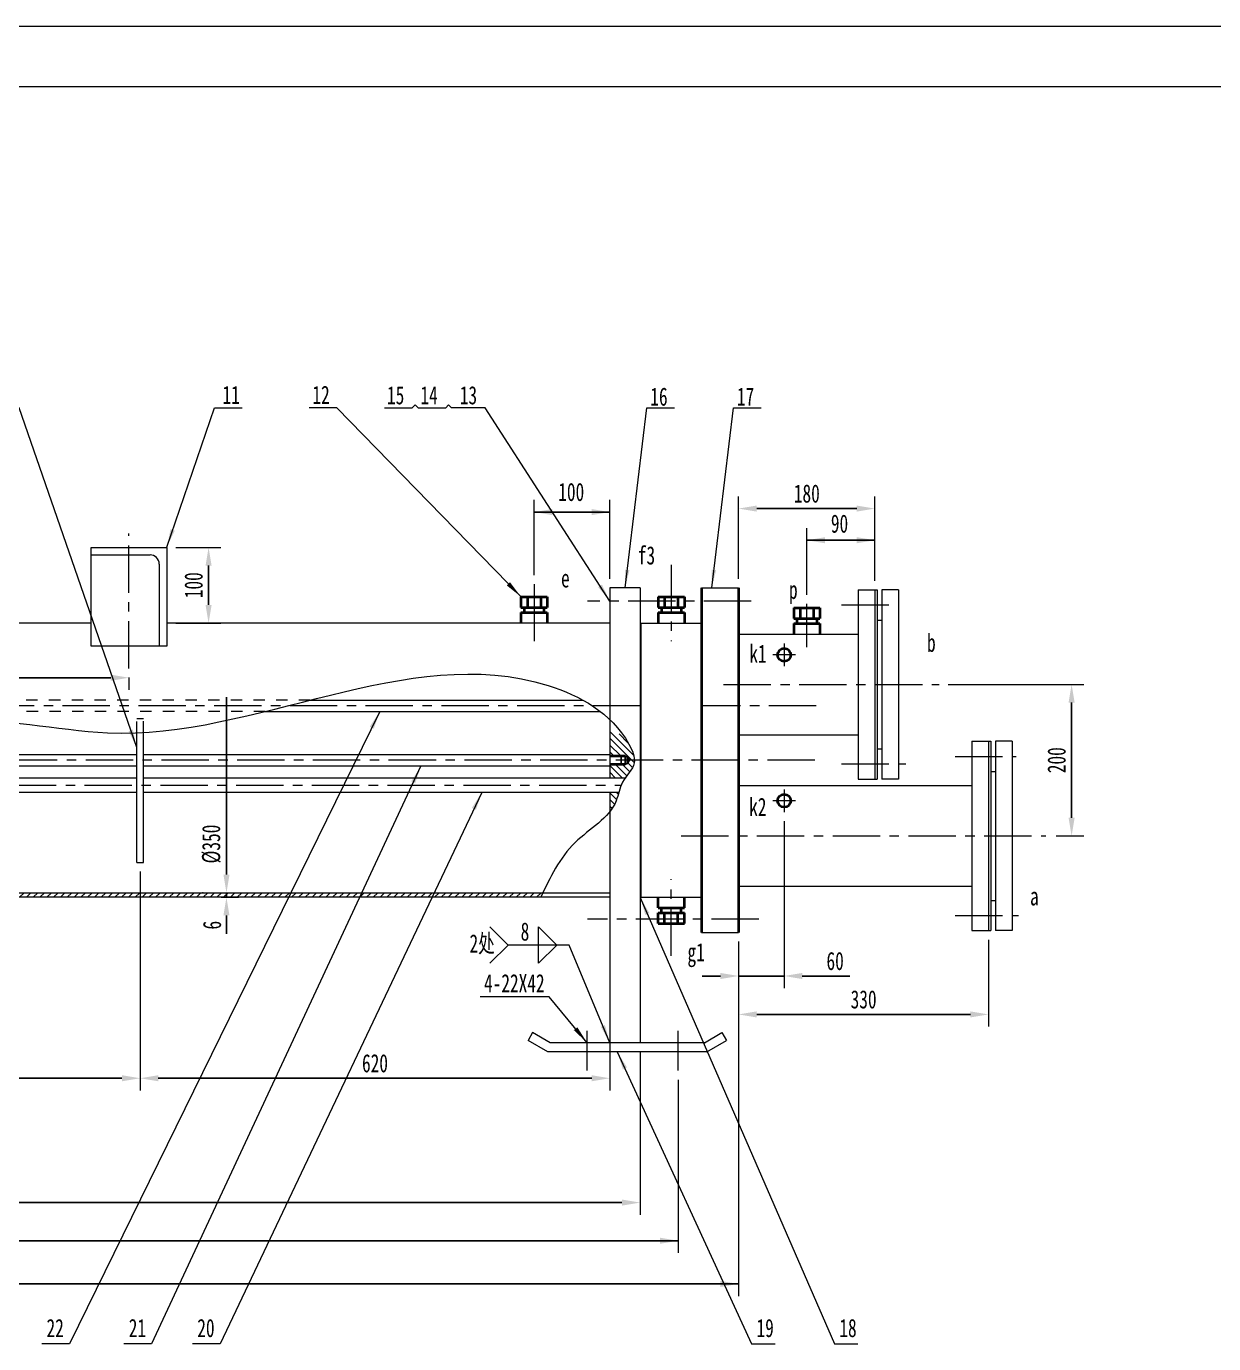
# Model space of a CAD drawing. Header units: millimetres. Extents: x 6843 to 13563, y -2018 to 2734.
# Drawn here: x 10430 to 11997, y 995 to 2734 of the extents above; entities that cross this region are included whole.
import ezdxf

# ---------------------------------------------------------------- set-up
doc = ezdxf.new("R2010")
doc.units = ezdxf.units.MM
doc.header["$LTSCALE"] = 50
doc.header["$PDSIZE"] = -5
for name, pattern in [('CENTER', [2, 1.25, -0.25, 0.25, -0.25]), ('EB_DASH', [6, 3, -3]), ('EB_DASHDOT', [39, 30, -3, 3, -3])]:
    doc.linetypes.add(name, pattern=pattern)
doc.layers.get('0').update_dxf_attribs({"lineweight": 18})
doc.layers.get('DEFPOINTS').update_dxf_attribs({"lineweight": 18})
for name, color, linetype, lineweight in [('25C', 1, 'CENTER', 18), ('CAXA3', 7, 'Continuous', 25), ('CEN', 1, 'EB_DASHDOT', 15), ('中心线', 1, 'CENTER', 5), ('尺寸线', 4, 'Continuous', 9), ('标注', 4, 'Continuous', 5), ('粗线', 7, 'Continuous', 15), ('细线', 3, 'Continuous', 5), ('虚线', 2, 'EB_DASH', 5)]:
    doc.layers.add(name, color=color, linetype=linetype, lineweight=lineweight)
doc.styles.get("Standard").update_dxf_attribs({"font": 'txt', "width": 0.7})
doc.dimstyles.new('标准', dxfattribs={"dimscale": 8, "dimtxt": 3, "dimasz": 3, "dimexe": 2, "dimexo": 1.5, "dimgap": 1, "dimtad": 1, "dimdec": 1, "dimzin": 12, "dimdsep": 46, "dimtxsty": 'Standard', "dimcen": 0, "dimdle": 6, "dimclrd": 256, "dimclre": 256, "dimclrt": 256, "dimadec": 1, "dimazin": 3, "dimtfac": 1, "dimtdec": 1, "dimtmove": 2, "dimatfit": 0, "dimfxl": 0, "dimtolj": 1, "dimarcsym": 0})
pattern_1 = [(135, (0, 0), (-4.490128, -4.490128), [])]

# ---------------------------------------------------------------- blocks, each defined once
blk = doc.blocks.new('*X8')
at = {"layer": '标注', "linetype": 'ByBlock'}
for points in [[(9955.2, 1345.4), (9979.2, 1349.4), (9979.2, 1341.4)], [(10580, 1345.4), (10556, 1349.4), (10556, 1341.4)]]:
    blk.add_hatch(color=256, dxfattribs=at).paths.add_polyline_path(points, flags=0)
for p, q in [((10580, 1618.3), (10580, 1329.4)), ((9955.2, 1542.3), (9955.2, 1329.4))]:
    blk.add_line(p, q, dxfattribs=at)
at = {"layer": '标注', "linetype": 'ByBlock', "lineweight": -2}
blk.add_line((10556, 1345.4), (9979.2, 1345.4), dxfattribs=at)
at = {"layer": '标注', "linetype": 'ByBlock', "insert": (10267.6, 1365.1), "char_height": 24, "width": 66.453, "attachment_point": 5}
blk.add_mtext('625', dxfattribs=at)
blk = doc.blocks.new('*X9')
at = {"layer": '标注', "linetype": 'ByBlock'}
for points in [[(8620.2, 1130.9), (8644.2, 1126.9), (8644.2, 1134.9)], [(11290.2, 1130.9), (11266.2, 1126.9), (11266.2, 1134.9)]]:
    blk.add_hatch(color=256, dxfattribs=at).paths.add_polyline_path(points, flags=0)
at = {"layer": '标注', "linetype": 'ByBlock', "lineweight": -2}
for p, q in [((8620.2, 1355.5), (8620.2, 1355.5)), ((8620.2, 1130.9), (11290.2, 1130.9))]:
    blk.add_line(p, q, dxfattribs=at)
at = {"layer": '标注', "linetype": 'ByBlock'}
for p, q in [((8620.2, 1343.5), (8620.2, 1114.9)), ((11290.2, 1343.5), (11290.2, 1114.9))]:
    blk.add_line(p, q, dxfattribs=at)
at = {"layer": '标注', "linetype": 'ByBlock', "insert": (9964.9, 1154.2), "char_height": 24, "width": 90.72, "attachment_point": 5}
blk.add_mtext('2670', dxfattribs=at)
blk = doc.blocks.new('*X10')
at = {"layer": '标注', "linetype": 'ByBlock'}
for points in [[(8540.2, 1073.9), (8564.2, 1069.9), (8564.2, 1077.9)], [(11370.2, 1073.9), (11346.2, 1069.9), (11346.2, 1077.9)]]:
    blk.add_hatch(color=256, dxfattribs=at).paths.add_polyline_path(points, flags=0)
at = {"layer": '标注', "linetype": 'ByBlock', "lineweight": -2}
for p, q in [((8540.2, 1765.3), (8540.2, 1765.3)), ((8540.2, 1073.9), (11370.2, 1073.9))]:
    blk.add_line(p, q, dxfattribs=at)
at = {"layer": '标注', "linetype": 'ByBlock'}
for p, q in [((8540.2, 1753.3), (8540.2, 1057.9)), ((11370.2, 1525.6), (11370.2, 1057.9))]:
    blk.add_line(p, q, dxfattribs=at)
at = {"layer": '标注', "linetype": 'ByBlock', "insert": (9953.7, 1094), "char_height": 24, "width": 90.72, "attachment_point": 5}
blk.add_mtext('2830', dxfattribs=at)
blk = doc.blocks.new('*X11')
at = {"layer": '标注', "linetype": 'Continuous'}
blk.add_hatch(color=256, dxfattribs=at).paths.add_polyline_path([(11170.2, 1392.3), (11152.6, 1408.9), (11157.2, 1412.7)], flags=0)
for p, q in [((11120.1, 1452.8), (11029.1, 1452.8)), ((11170.2, 1392.3), (11120.1, 1452.8))]:
    blk.add_line(p, q, dxfattribs=at)
at = {"layer": '标注'}
blk.add_line((11029.1, 1452.8), (11029.1, 1452.8), dxfattribs=at)
blk = doc.blocks.new('*X12')
at = {"layer": '标注', "linetype": 'ByBlock'}
for points in [[(11370.2, 1480.4), (11346.2, 1476.4), (11346.2, 1484.4)], [(11430.2, 1480.4), (11454.2, 1476.4), (11454.2, 1484.4)]]:
    blk.add_hatch(color=256, dxfattribs=at).paths.add_polyline_path(points, flags=0)
for p, q in [((11430.2, 1684.7), (11430.2, 1464.4)), ((11370.2, 1525.8), (11370.2, 1464.4))]:
    blk.add_line(p, q, dxfattribs=at)
at = {"layer": '标注', "linetype": 'ByBlock', "lineweight": -2}
for p, q in [((11370.2, 1537.8), (11370.2, 1537.8)), ((11346.2, 1480.4), (11322.2, 1480.4)), ((11370.2, 1480.4), (11430.2, 1480.4)), ((11517, 1480.4), (11454.2, 1480.4))]:
    blk.add_line(p, q, dxfattribs=at)
at = {"layer": '标注', "linetype": 'ByBlock', "insert": (11497.6, 1500.1), "char_height": 24, "width": 43.12, "attachment_point": 5}
blk.add_mtext('60', dxfattribs=at)
blk = doc.blocks.new('*X13')
at = {"layer": '标注', "linetype": 'ByBlock'}
for points in [[(11370.2, 1429.7), (11394.2, 1425.7), (11394.2, 1433.7)], [(11700.2, 1429.7), (11676.2, 1425.7), (11676.2, 1433.7)]]:
    blk.add_hatch(color=256, dxfattribs=at).paths.add_polyline_path(points, flags=0)
for p, q in [((11370.2, 1525.8), (11370.2, 1413.7)), ((11700.2, 1528.3), (11700.2, 1413.7))]:
    blk.add_line(p, q, dxfattribs=at)
at = {"layer": '标注', "linetype": 'ByBlock', "lineweight": -2}
blk.add_line((11394.2, 1429.7), (11676.2, 1429.7), dxfattribs=at)
at = {"layer": '标注', "linetype": 'ByBlock', "insert": (11535.2, 1449.4), "char_height": 24, "width": 66.453, "attachment_point": 5}
blk.add_mtext('330', dxfattribs=at)
blk = doc.blocks.new('*X30')
at = {"layer": '标注', "linetype": 'ByBlock'}
for points in [[(11100.2, 2092.9), (11124.2, 2088.9), (11124.2, 2096.9)], [(11200.2, 2092.9), (11176.2, 2088.9), (11176.2, 2096.9)]]:
    blk.add_hatch(color=256, dxfattribs=at).paths.add_polyline_path(points, flags=0)
for p, q in [((11100.2, 2009.8), (11100.2, 2108.9)), ((11200.2, 2004.8), (11200.2, 2108.9))]:
    blk.add_line(p, q, dxfattribs=at)
at = {"layer": '标注', "linetype": 'ByBlock', "lineweight": -2}
for p, q in [((11100.2, 2092.9), (11200.2, 2092.9)), ((11100.2, 1997.8), (11100.2, 1997.8))]:
    blk.add_line(p, q, dxfattribs=at)
at = {"layer": '标注', "linetype": 'ByBlock', "insert": (11149.2, 2119.3), "char_height": 24, "width": 63.84, "attachment_point": 5}
blk.add_mtext('100', dxfattribs=at)
blk = doc.blocks.new('*X31')
at = {"layer": '标注', "linetype": 'ByBlock'}
for points in [[(11460.2, 2055.7), (11484.2, 2059.7), (11484.2, 2051.7)], [(11550.2, 2055.7), (11526.2, 2059.7), (11526.2, 2051.7)]]:
    blk.add_hatch(color=256, dxfattribs=at).paths.add_polyline_path(points, flags=0)
for p, q in [((11460.2, 1983.7), (11460.2, 2071.7)), ((11550.2, 2002.3), (11550.2, 2071.7))]:
    blk.add_line(p, q, dxfattribs=at)
at = {"layer": '标注', "linetype": 'ByBlock', "lineweight": -2}
for p, q in [((11550.2, 2055.7), (11460.2, 2055.7)), ((11550.2, 1990.3), (11550.2, 1990.3))]:
    blk.add_line(p, q, dxfattribs=at)
at = {"layer": '标注', "linetype": 'ByBlock', "insert": (11503.4, 2077.5), "char_height": 24, "width": 43.307, "attachment_point": 5}
blk.add_mtext('90', dxfattribs=at)
blk = doc.blocks.new('*X32')
at = {"layer": '标注', "linetype": 'ByBlock'}
for points in [[(11370.2, 2097.5), (11394.2, 2101.5), (11394.2, 2093.5)], [(11550.2, 2097.5), (11526.2, 2101.5), (11526.2, 2093.5)]]:
    blk.add_hatch(color=256, dxfattribs=at).paths.add_polyline_path(points, flags=0)
for p, q in [((11370.2, 2004.8), (11370.2, 2113.5)), ((11550.2, 2002.3), (11550.2, 2113.5))]:
    blk.add_line(p, q, dxfattribs=at)
at = {"layer": '标注', "linetype": 'ByBlock', "lineweight": -2}
blk.add_line((11526.2, 2097.5), (11394.2, 2097.5), dxfattribs=at)
at = {"layer": '标注', "linetype": 'ByBlock', "insert": (11460.2, 2117.2), "char_height": 24, "width": 63.84, "attachment_point": 5}
blk.add_mtext('180', dxfattribs=at)
blk = doc.blocks.new('*X41')
at = {"layer": '标注', "linetype": 'Continuous'}
blk.add_hatch(color=256, dxfattribs=at).paths.add_polyline_path([(11082.9, 1981), (11064, 1996.1), (11068.3, 2000.3)], flags=0)
for p, q in [((10839.8, 2230.6), (10803.3, 2230.6)), ((11082.9, 1981), (10839.8, 2230.6))]:
    blk.add_line(p, q, dxfattribs=at)
at = {"layer": '标注'}
blk.add_line((10803.3, 2230.6), (10803.3, 2230.6), dxfattribs=at)
blk = doc.blocks.new('*X42')
at = {"layer": '标注', "linetype": 'Continuous'}
blk.add_hatch(color=256, dxfattribs=at).paths.add_polyline_path([(11200.2, 1975.3), (11184.7, 1993.8), (11189.7, 1997.1)], flags=0)
for p, q in [((11035.4, 2230.6), (10991, 2230.6)), ((11200.2, 1975.3), (11035.4, 2230.6))]:
    blk.add_line(p, q, dxfattribs=at)
at = {"layer": '标注'}
blk.add_line((10991, 2230.6), (10991, 2230.6), dxfattribs=at)
blk = doc.blocks.new('*X43')
at = {"layer": '标注', "linetype": 'Continuous'}
blk.add_hatch(color=256, dxfattribs=at).paths.add_polyline_path([(11220.2, 1992.8), (11220.1, 2017), (11226.1, 2016.3)], flags=0)
for p, q in [((11220.2, 1992.8), (11249.2, 2230.6)), ((11249.2, 2230.6), (11285.7, 2230.6))]:
    blk.add_line(p, q, dxfattribs=at)
at = {"layer": '标注'}
blk.add_line((11285.7, 2230.6), (11285.7, 2230.6), dxfattribs=at)
blk = doc.blocks.new('*X45')
at = {"layer": '标注', "linetype": 'Continuous'}
blk.add_hatch(color=256, dxfattribs=at).paths.add_polyline_path([(11240.2, 1584.1), (11252.5, 1563.3), (11247, 1560.9)], flags=0)
for p, q in [((11240.2, 1584.1), (11496.7, 995)), ((11496.7, 995), (11527.7, 995))]:
    blk.add_line(p, q, dxfattribs=at)
at = {"layer": '标注'}
blk.add_line((11527.7, 995), (11527.7, 995), dxfattribs=at)
blk = doc.blocks.new('*X46')
at = {"layer": '标注', "linetype": 'ByBlock'}
for points in [[(11809.8, 1865.3), (11805.8, 1841.3), (11813.8, 1841.3)], [(11809.8, 1665.3), (11805.8, 1689.3), (11813.8, 1689.3)]]:
    blk.add_hatch(color=256, dxfattribs=at).paths.add_polyline_path(points, flags=0)
for p, q in [((11646.8, 1865.3), (11825.8, 1865.3)), ((11789.6, 1665.3), (11825.8, 1665.3))]:
    blk.add_line(p, q, dxfattribs=at)
at = {"layer": '标注', "linetype": 'ByBlock', "lineweight": -2}
blk.add_line((11809.8, 1841.3), (11809.8, 1689.3), dxfattribs=at)
at = {"layer": '标注', "linetype": 'ByBlock', "insert": (11790.1, 1765.3), "char_height": 24, "width": 66.827, "attachment_point": 5, "rotation": 90}
blk.add_mtext('200', dxfattribs=at)
blk = doc.blocks.new('*X47')
at = {"layer": '标注', "linetype": 'ByBlock'}
for points in [[(8670.2, 1181.3), (8694.2, 1177.3), (8694.2, 1185.3)], [(11240.2, 1181.3), (11216.2, 1177.3), (11216.2, 1185.3)]]:
    blk.add_hatch(color=256, dxfattribs=at).paths.add_polyline_path(points, flags=0)
for p, q in [((8670.2, 1980.8), (8670.2, 1165.3)), ((11240.2, 1380.3), (11240.2, 1165.3))]:
    blk.add_line(p, q, dxfattribs=at)
at = {"layer": '标注', "linetype": 'ByBlock', "lineweight": -2}
blk.add_line((8694.2, 1181.3), (11216.2, 1181.3), dxfattribs=at)
at = {"layer": '标注', "linetype": 'ByBlock', "insert": (9955.2, 1201), "char_height": 24, "width": 90.72, "attachment_point": 5}
blk.add_mtext('2570', dxfattribs=at)
blk = doc.blocks.new('*X49')
at = {"layer": '标注', "linetype": 'ByBlock'}
for points in [[(9955.2, 1874.2), (9979.2, 1870.2), (9979.2, 1878.2)], [(10565.2, 1874.2), (10541.2, 1870.2), (10541.2, 1878.2)]]:
    blk.add_hatch(color=256, dxfattribs=at).paths.add_polyline_path(points, flags=0)
for p, q in [((9955.2, 1903.8), (9955.2, 1858.2)), ((10565.2, 1874.4), (10565.2, 1858.2))]:
    blk.add_line(p, q, dxfattribs=at)
at = {"layer": '标注', "linetype": 'ByBlock', "lineweight": -2}
blk.add_line((9979.2, 1874.2), (10541.2, 1874.2), dxfattribs=at)
at = {"layer": '标注', "linetype": 'ByBlock', "insert": (10260.2, 1893.9), "char_height": 24, "width": 67.013, "attachment_point": 5}
blk.add_mtext('610', dxfattribs=at)
blk = doc.blocks.new('*X51')
at = {"layer": '标注', "linetype": 'Continuous'}
blk.add_hatch(color=256, dxfattribs=at).paths.add_polyline_path([(10615.2, 2046.7), (10620.2, 2070.4), (10625.8, 2068.4)], flags=0)
for p, q in [((10615.2, 2046.7), (10678.4, 2230.6)), ((10678.4, 2230.6), (10714.9, 2230.6))]:
    blk.add_line(p, q, dxfattribs=at)
at = {"layer": '标注'}
blk.add_line((10714.9, 2230.6), (10714.9, 2230.6), dxfattribs=at)
blk = doc.blocks.new('*X101')
at = {"layer": '标注', "linetype": 'Continuous'}
blk.add_hatch(color=256, dxfattribs=at).paths.add_polyline_path([(11031, 1722.7), (11023.4, 1699.8), (11018, 1702.3)], flags=0)
for p, q in [((11031, 1722.7), (10685.7, 995)), ((10685.7, 995), (10649.2, 995))]:
    blk.add_line(p, q, dxfattribs=at)
at = {"layer": '标注'}
blk.add_line((10649.2, 995), (10649.2, 995), dxfattribs=at)
blk = doc.blocks.new('*X102')
at = {"layer": '标注', "linetype": 'Continuous'}
blk.add_hatch(color=256, dxfattribs=at).paths.add_polyline_path([(10950.7, 1757.8), (10943.2, 1734.8), (10937.8, 1737.3)], flags=0)
for p, q in [((10950.7, 1757.8), (10595.2, 995)), ((10595.2, 995), (10558.7, 995))]:
    blk.add_line(p, q, dxfattribs=at)
at = {"layer": '标注'}
blk.add_line((10558.7, 995), (10558.7, 995), dxfattribs=at)
blk = doc.blocks.new('*X103')
at = {"layer": '标注', "linetype": 'Continuous'}
blk.add_hatch(color=256, dxfattribs=at).paths.add_polyline_path([(10896.4, 1829.7), (10888.5, 1806.8), (10883.1, 1809.5)], flags=0)
for p, q in [((10896.4, 1829.7), (10486.6, 995)), ((10486.6, 995), (10450.1, 995))]:
    blk.add_line(p, q, dxfattribs=at)
at = {"layer": '标注'}
blk.add_line((10450.1, 995), (10450.1, 995), dxfattribs=at)
blk = doc.blocks.new('*X108')
at = {"layer": '标注', "linetype": 'Continuous'}
blk.add_hatch(color=256, dxfattribs=at).paths.add_polyline_path([(11334.6, 1992.8), (11334.5, 2017), (11340.5, 2016.3)], flags=0)
for p, q in [((11334.6, 1992.8), (11363.6, 2230.6)), ((11363.6, 2230.6), (11400.1, 2230.6))]:
    blk.add_line(p, q, dxfattribs=at)
at = {"layer": '标注'}
blk.add_line((11400.1, 2230.6), (11400.1, 2230.6), dxfattribs=at)
blk = doc.blocks.new('*X109')
at = {"layer": '标注', "linetype": 'Continuous'}
blk.add_hatch(color=256, dxfattribs=at).paths.add_polyline_path([(11210, 1380.3), (11222.8, 1359.8), (11217.3, 1357.2)], flags=0)
for p, q in [((11210, 1380.3), (11387.3, 995)), ((11387.3, 995), (11418.3, 995))]:
    blk.add_line(p, q, dxfattribs=at)
at = {"layer": '标注'}
blk.add_line((11418.3, 995), (11418.3, 995), dxfattribs=at)
blk = doc.blocks.new('*X110')
at = {"layer": '尺寸线', "linetype": 'ByBlock'}
for points in [[(10694, 1590.3), (10690, 1614.3), (10698, 1614.3)], [(10694, 1584.3), (10690, 1560.3), (10698, 1560.3)]]:
    blk.add_hatch(color=256, dxfattribs=at).paths.add_polyline_path(points, flags=0)
at = {"layer": '尺寸线', "linetype": 'ByBlock', "lineweight": -2}
for p, q in [((10694, 1614.3), (10694, 1638.3)), ((10674.9, 1590.3), (10674.9, 1590.3)), ((10694, 1590.3), (10694, 1584.3)), ((10694, 1536.3), (10694, 1560.3))]:
    blk.add_line(p, q, dxfattribs=at)
at = {"layer": '尺寸线', "linetype": 'ByBlock'}
for p, q in [((10686.9, 1590.3), (10710, 1590.3)), ((10686.9, 1584.3), (10710, 1584.3))]:
    blk.add_line(p, q, dxfattribs=at)
at = {"layer": '尺寸线', "linetype": 'ByBlock', "insert": (10675.1, 1547.5), "char_height": 24, "width": 47.2, "attachment_point": 5, "rotation": 90}
blk.add_mtext('6', dxfattribs=at)
blk = doc.blocks.new('*X114')
at = {"layer": '尺寸线', "linetype": 'ByBlock'}
for points in [[(10580, 1345.4), (10604, 1341.4), (10604, 1349.4)], [(11200.2, 1345.4), (11176.2, 1341.4), (11176.2, 1349.4)]]:
    blk.add_hatch(color=256, dxfattribs=at).paths.add_polyline_path(points, flags=0)
for p, q in [((10580, 1618.3), (10580, 1329.4)), ((11200.2, 1572.3), (11200.2, 1329.4))]:
    blk.add_line(p, q, dxfattribs=at)
at = {"layer": '尺寸线', "linetype": 'ByBlock', "lineweight": -2}
blk.add_line((10604, 1345.4), (11176.2, 1345.4), dxfattribs=at)
at = {"layer": '尺寸线', "linetype": 'ByBlock', "insert": (10890.1, 1365.1), "char_height": 24, "width": 67.013, "attachment_point": 5}
blk.add_mtext('620', dxfattribs=at)
blk = doc.blocks.new('*X115')
at = {"layer": '尺寸线', "linetype": 'ByBlock'}
for points in [[(10670.4, 2046.3), (10666.4, 2022.3), (10674.4, 2022.3)], [(10670.4, 1946.3), (10666.4, 1970.3), (10674.4, 1970.3)]]:
    blk.add_hatch(color=256, dxfattribs=at).paths.add_polyline_path(points, flags=0)
for p, q in [((10627.2, 2046.3), (10686.4, 2046.3)), ((10627.2, 1946.3), (10686.4, 1946.3))]:
    blk.add_line(p, q, dxfattribs=at)
at = {"layer": '尺寸线', "linetype": 'ByBlock', "lineweight": -2}
blk.add_line((10670.4, 2022.3), (10670.4, 1970.3), dxfattribs=at)
at = {"layer": '尺寸线', "linetype": 'ByBlock', "insert": (10650.7, 1996.3), "char_height": 24, "width": 63.84, "attachment_point": 5, "rotation": 90}
blk.add_mtext('100', dxfattribs=at)
blk = doc.blocks.new('*X123')
at = {"layer": '标注', "linetype": 'Continuous'}
blk.add_hatch(color=256, dxfattribs=at).paths.add_polyline_path([(10575.5, 1782.1), (10564.8, 1803.8), (10570.4, 1805.8)], flags=0)
for p, q in [((10420.1, 2230.6), (10383.6, 2230.6)), ((10575.5, 1782.1), (10420.1, 2230.6))]:
    blk.add_line(p, q, dxfattribs=at)
at = {"layer": '标注'}
blk.add_line((10383.6, 2230.6), (10383.6, 2230.6), dxfattribs=at)
blk = doc.blocks.new('*X130')
at = {"layer": '尺寸线', "linetype": 'Continuous'}
blk.add_hatch(color=256, dxfattribs=at).paths.add_polyline_path([(11200.2, 1392.3), (11188.2, 1413.3), (11193.7, 1415.6)], flags=0)
for p, q in [((11146.3, 1521.3), (11065.8, 1521.3)), ((11200.2, 1392.3), (11146.3, 1521.3))]:
    blk.add_line(p, q, dxfattribs=at)
at = {"layer": '尺寸线'}
blk.add_line((11065.8, 1521.3), (11065.8, 1521.3), dxfattribs=at)

msp = doc.modelspace()

# ---------------------------------------------------------------- hatches: boundary and pattern name
at = {"layer": '尺寸线'}
h = msp.add_hatch(dxfattribs=at)
h.set_pattern_fill('ANSI31', color=256, style=0, pattern_type=0)
h.set_pattern_definition(pattern_1)
edge = h.paths.add_edge_path(flags=0)
edge.add_spline(control_points=[(11232.67, 1765.3), (11232.79, 1772.45), (11224.49, 1792.11), (11210.26, 1802.63), (11200.2, 1806.52)], knot_values=[0, 0, 0, 0, 22.0654857, 55.4291189, 55.4291189, 55.4291189, 55.4291189], weights=[1, 1, 1, 1, 1], degree=3, periodic=0)
edge.add_line((11200.2, 1806.52), (11200.2, 1771.3))
edge.add_line((11200.2, 1771.3), (11220.2, 1771.3))
edge.add_line((11220.2, 1771.3), (11220.2, 1770.3))
edge.add_line((11220.2, 1770.3), (11223.01, 1770.3))
edge.add_line((11223.01, 1770.3), (11225.89, 1765.3))
edge.add_line((11225.89, 1765.3), (11232.67, 1765.3))
h = msp.add_hatch(dxfattribs=at)
h.set_pattern_fill('ANSI31', color=256, style=0, pattern_type=0)
h.set_pattern_definition(pattern_1)
edge = h.paths.add_edge_path(flags=0)
edge.add_spline(control_points=[(11220.46, 1741.78), (11225.16, 1748.38), (11231.79, 1755.46), (11232.65, 1764.09), (11232.64, 1765.3)], knot_values=[0, 0, 0, 0, 23.2539876, 26.9915369, 26.9915369, 26.9915369, 26.9915369], weights=[1, 1, 1, 1, 1], degree=3, periodic=0)
edge.add_line((11232.64, 1765.3), (11225.89, 1765.3))
edge.add_line((11225.89, 1765.3), (11223.01, 1760.3))
edge.add_line((11223.01, 1760.3), (11220.2, 1760.3))
edge.add_line((11220.2, 1760.3), (11220.2, 1759.3))
edge.add_line((11220.2, 1759.3), (11200.2, 1759.3))
edge.add_line((11200.2, 1759.3), (11200.2, 1741.78))
edge.add_line((11200.2, 1741.78), (11220.46, 1741.78))
edge = h.paths.add_edge_path(flags=0)
edge.add_spline(control_points=[(11200.3, 1697.71), (11203.66, 1702.01), (11208.41, 1709.82), (11210.89, 1718.97), (11211.96, 1722.73)], knot_values=[0, 0, 0, 0, 16.4434131, 27.8304388, 27.8304388, 27.8304388, 27.8304388], weights=[1, 1, 1, 1, 1], degree=3, periodic=0)
edge.add_line((11211.96, 1722.73), (11200.2, 1722.73))
edge.add_line((11200.2, 1722.73), (11200.3, 1697.71))
msp.add_hatch(color=256, dxfattribs=at).paths.add_polyline_path([(10693.96, 1590.3), (10697.96, 1614.3), (10689.96, 1614.3)], flags=0)
h = msp.add_hatch(dxfattribs=at)
h.set_pattern_fill('ANSI31', color=256, style=0, pattern_type=0)
h.set_pattern_definition([(45, (0, 0), (-4.490128, 4.490128), [])])
edge = h.paths.add_edge_path(flags=0)
edge.add_line((10291.21, 1584.3), (11109.05, 1584.3))
edge.add_spline(control_points=[(11109.05, 1584.3), (11109.99, 1586.3), (11110.93, 1588.31), (11111.88, 1590.3)], knot_values=[0, 0, 0, 0, 6.6346858, 6.6346858, 6.6346858, 6.6346858], weights=[1, 1, 1, 1], degree=3, periodic=0)
edge.add_line((11111.88, 1590.3), (10291.21, 1590.3))
edge.add_line((10291.21, 1590.3), (10291.21, 1584.3))
edge = h.paths.add_edge_path(flags=0)
edge.add_line((10291.21, 1584.3), (10291.21, 1590.3))
edge.add_line((10291.21, 1590.3), (10177, 1590.3))
edge.add_spline(control_points=[(10177, 1590.3), (10176.93, 1588.3), (10176.86, 1586.3), (10176.79, 1584.3)], knot_values=[0, 0, 0, 0, 6.0037185, 6.0037185, 6.0037185, 6.0037185], weights=[1, 1, 1, 1], degree=3, periodic=0)
edge.add_line((10176.79, 1584.3), (10291.21, 1584.3))

# ---------------------------------------------------------------- linework, layer by layer
at = {"linetype": 'Continuous', "lineweight": 35}
for p, q in [((11321.22, 1992.8), (11321.22, 1537.8)), ((11370.22, 1992.8), (11370.22, 1537.8)), ((11082.85, 1981), (11117.55, 1981)), ((11082.85, 1981), (11082.85, 1966.9)), ((11082.85, 1966.9), (11117.55, 1966.9)), ((11087.19, 1966.9), (11087.19, 1960.4)), ((11091.53, 1981), (11091.53, 1966.9)), ((11108.88, 1981), (11108.88, 1966.9)), ((11113.21, 1966.9), (11113.21, 1960.4)), ((11117.55, 1981), (11117.55, 1966.9)), ((11082.85, 1960.4), (11082.85, 1946.3)), ((11082.85, 1960.4), (11117.55, 1960.4)), ((11117.55, 1960.4), (11117.55, 1946.3))]:
    msp.add_line(p, q, dxfattribs=at)
for centre in [(11430.22, 1904.33), (11430.22, 1711.78)]:
    msp.add_circle(centre, 8.68, dxfattribs=at)
at = {"layer": '25C'}
for p, q in [((10565.21, 1886.42), (10565.21, 2064.55)), ((11170.2, 1355.52), (11170.2, 1407.85)), ((11290.2, 1355.52), (11290.2, 1407.85))]:
    msp.add_line(p, q, dxfattribs=at)
at = {"layer": 'CAXA3', "color": 0, "linetype": 'Continuous', "lineweight": 25}
for p, q in [((11220.2, 1771.3), (11200.2, 1771.3)), ((11220.2, 1759.3), (11200.2, 1759.3)), ((11215.2, 1771.3), (11215.2, 1759.3)), ((11220.2, 1771.3), (11220.2, 1759.3)), ((11220.2, 1770.3), (11223.01, 1770.3)), ((11220.2, 1760.3), (11223.01, 1760.3)), ((11223.01, 1770.3), (11225.89, 1765.3)), ((11223.01, 1770.3), (11223.01, 1760.3)), ((11223.01, 1760.3), (11225.89, 1765.3))]:
    msp.add_line(p, q, dxfattribs=at)
at = {"layer": 'CEN', "linetype": 'EB_DASHDOT', "lineweight": 15}
for p, q in [((11100.2, 1997.81), (11100.2, 1922.36)), ((11460.22, 1914.63), (11460.22, 1971.68)), ((11430.22, 1919.39), (11430.22, 1889.26)), ((11445.28, 1904.33), (11415.15, 1904.33)), ((11430.22, 1726.84), (11430.22, 1696.71)), ((11445.28, 1711.78), (11415.15, 1711.78))]:
    msp.add_line(p, q, dxfattribs=at)
at = {"layer": 'DEFPOINTS', "ltscale": 100}
msp.add_line((13563.33, 2734.15), (6843.33, 2734.15), dxfattribs=at)
at = {"layer": '中心线'}
for p, q in [((11281.21, 2023.43), (11281.21, 1922.36)), ((11386.83, 1975.3), (11170.46, 1975.3)), ((11506.05, 1970.3), (11579.82, 1970.3)), ((11350.26, 1865.3), (11634.79, 1865.3)), ((11240.2, 1837.2), (9882.08, 1837.2)), ((11240.2, 1837.2), (10775.16, 1837.2)), ((11472.64, 1837.2), (11321.22, 1837.2)), ((11470.64, 1765.3), (8493.11, 1765.3)), ((11506.05, 1760.3), (11590.73, 1760.3)), ((11656.05, 1770.3), (11736.6, 1770.3)), ((10206.73, 1732.25), (11215.09, 1732.25)), ((11294.4, 1665.3), (11775.58, 1665.3)), ((11281.21, 1507.17), (11281.21, 1608.24)), ((11397.02, 1555.3), (11170.46, 1555.3)), ((11656.05, 1560.3), (11739.78, 1560.3))]:
    msp.add_line(p, q, dxfattribs=at)
at = {"layer": '尺寸线'}
for p, q in [((10939.29, 2230.63), (10943.09, 2234.43)), ((10946.9, 2230.63), (10943.09, 2234.43)), ((10983.41, 2230.63), (10987.21, 2234.43)), ((10991.01, 2230.63), (10987.21, 2234.43)), ((10674.88, 1590.3), (10709.96, 1590.3)), ((11041.84, 1545.31), (11065.84, 1521.31)), ((11106.06, 1497.31), (11106.06, 1545.31)), ((11106.06, 1545.31), (11130.06, 1521.31)), ((11041.84, 1497.31), (11065.84, 1521.31)), ((11106.06, 1497.31), (11130.06, 1521.31))]:
    msp.add_line(p, q, dxfattribs=at)
at = {"layer": '尺寸线', "lineweight": -2}
msp.add_line((10693.96, 1614.3), (10693.96, 1848.63), dxfattribs=at)
at = {"layer": '尺寸线'}
msp.add_point((10662.88, 1590.3), dxfattribs=at)
at = {"layer": '标注'}
for p, q in [((10902.78, 2230.63), (10939.29, 2230.63)), ((10946.9, 2230.63), (10983.41, 2230.63))]:
    msp.add_line(p, q, dxfattribs=at)
msp.add_open_spline([(10176.79, 1584.3), (10178.66, 1638.63), (10182.3, 1744.48), (10352.31, 1838.64), (10661.84, 1747.43), (10977.5, 1951.25), (11209.9, 1823.8), (11238.27, 1759.36), (11214.13, 1738.66), (11208.07, 1693.07), (11144.56, 1659.91), (11121.27, 1610.33), (11109.05, 1584.3)], degree=3, knots=[0, 0, 0, 0, 27238.6954261, 53064.5271047, 89726.7177281, 193873.4854786, 217313.0727267, 221926.5598891, 227198.183918, 231844.627153, 245596.3138784, 260788.7039269, 260788.7039269, 260788.7039269, 260788.7039269], dxfattribs=at)
at = {"layer": '粗线', "ltscale": 100}
for p, q in [((13483.33, 2654.15), (7051.33, 2654.15)), ((11098.22, 1405.69), (11092.22, 1395.3)), ((11118.2, 1380.3), (11092.22, 1395.3)), ((11121.42, 1392.3), (11098.22, 1405.69)), ((11324.99, 1392.3), (11121.42, 1392.3)), ((11324.99, 1392.3), (11348.18, 1405.69)), ((11328.2, 1380.3), (11354.18, 1395.3)), ((11348.18, 1405.69), (11354.18, 1395.3)), ((11328.2, 1380.3), (11118.2, 1380.3))]:
    msp.add_line(p, q, dxfattribs=at)
at = {"layer": '粗线'}
for p, q in [((10515.21, 1915.82), (10515.21, 2046.3)), ((10515.21, 2046.3), (10615.21, 2046.3)), ((10515.21, 2036.3), (10593.21, 2036.3)), ((10615.21, 2046.3), (10615.21, 1915.82)), ((10605.21, 2024.3), (10605.21, 1915.82)), ((11200.2, 1992.8), (11200.2, 1741.78)), ((11240.2, 1992.8), (11200.2, 1992.8)), ((11240.2, 1992.8), (11240.2, 1392.3)), ((11321.22, 1992.8), (11370.22, 1992.8)), ((11528.22, 1990.3), (11550.22, 1990.3)), ((11528.22, 1990.3), (11528.22, 1740.3)), ((11550.22, 1990.3), (11550.22, 1740.3)), ((11550.22, 1990.3), (11553.22, 1990.3)), ((11553.22, 1990.3), (11553.22, 1740.3)), ((11559.22, 1990.3), (11559.22, 1740.3)), ((11581.22, 1990.3), (11559.22, 1990.3)), ((11581.22, 1990.3), (11581.22, 1740.3)), ((11553.22, 1950.3), (11559.22, 1950.3)), ((10515.21, 1946.3), (10005.21, 1946.3)), ((11200.2, 1946.3), (10615.21, 1946.3)), ((11240.2, 1946.3), (11321.22, 1946.3)), ((11241.2, 1946.3), (11241.2, 1584.3)), ((11370.22, 1931.8), (11528.22, 1931.8)), ((10615.21, 1915.82), (10515.21, 1915.82)), ((10804.7, 1844.7), (11164.62, 1844.7)), ((10745.19, 1829.7), (11187.57, 1829.7)), ((10575.46, 1729.16), (10575.46, 1801.44)), ((10584.46, 1728.7), (10584.46, 1801.9)), ((11370.22, 1798.8), (11528.22, 1798.8)), ((11553.22, 1780.3), (11559.22, 1780.3)), ((11678.22, 1790.3), (11700.22, 1790.3)), ((11678.22, 1790.3), (11678.22, 1540.3)), ((11700.22, 1790.3), (11700.22, 1540.3)), ((11700.22, 1790.3), (11703.22, 1790.3)), ((11703.22, 1790.3), (11703.22, 1540.3)), ((11709.22, 1790.3), (11709.22, 1540.3)), ((11731.22, 1790.3), (11709.22, 1790.3)), ((11731.22, 1790.3), (11731.22, 1540.3)), ((10228.15, 1757.8), (10575.46, 1757.8)), ((10246.35, 1772.8), (10575.46, 1772.8)), ((10584.46, 1772.8), (11200.2, 1772.8)), ((10584.46, 1757.8), (11200.2, 1757.8)), ((10575.46, 1741.78), (10213.52, 1741.78)), ((11220.46, 1741.78), (10584.46, 1741.78)), ((11528.22, 1740.3), (11550.22, 1740.3)), ((11550.22, 1740.3), (11553.22, 1740.3)), ((11581.22, 1740.3), (11559.22, 1740.3)), ((11703.22, 1750.3), (11709.22, 1750.3)), ((10575.46, 1722.73), (10201.14, 1722.73)), ((10575.46, 1630.3), (10575.46, 1729.16)), ((10584.46, 1630.3), (10584.46, 1728.7)), ((11211.96, 1722.73), (10584.46, 1722.73)), ((11200.2, 1722.73), (11200.2, 1392.3)), ((11370.22, 1731.8), (11678.22, 1731.8)), ((10575.46, 1630.3), (10584.46, 1630.3)), ((11200.2, 1584.3), (9979.21, 1584.3)), ((10177, 1590.3), (11200.2, 1590.3)), ((11240.2, 1584.3), (11321.22, 1584.3)), ((11370.22, 1598.8), (11678.22, 1598.8)), ((11703.22, 1580.3), (11709.22, 1580.3)), ((11321.22, 1537.8), (11370.22, 1537.8)), ((11678.22, 1540.3), (11700.22, 1540.3)), ((11700.22, 1540.3), (11703.22, 1540.3)), ((11731.22, 1540.3), (11709.22, 1540.3))]:
    msp.add_line(p, q, dxfattribs=at)
at = {"layer": '粗线', "linetype": 'Continuous', "lineweight": 35}
for p, q in [((11263.86, 1981), (11298.56, 1981)), ((11263.86, 1981), (11263.86, 1966.9)), ((11263.86, 1966.9), (11298.56, 1966.9)), ((11268.2, 1966.9), (11268.2, 1960.4)), ((11272.53, 1981), (11272.53, 1966.9)), ((11289.88, 1981), (11289.88, 1966.9)), ((11294.22, 1966.9), (11294.22, 1960.4)), ((11298.56, 1981), (11298.56, 1966.9)), ((11442.87, 1966.5), (11477.57, 1966.5)), ((11442.87, 1966.5), (11442.87, 1952.4)), ((11451.54, 1966.5), (11451.54, 1952.4)), ((11468.89, 1966.5), (11468.89, 1952.4)), ((11477.57, 1966.5), (11477.57, 1952.4)), ((11263.86, 1960.4), (11298.56, 1960.4)), ((11263.86, 1960.4), (11263.86, 1946.3)), ((11298.56, 1960.4), (11298.56, 1946.3)), ((11442.87, 1952.4), (11477.57, 1952.4)), ((11447.21, 1952.4), (11447.21, 1945.9)), ((11473.23, 1952.4), (11473.23, 1945.9)), ((11442.87, 1945.9), (11477.57, 1945.9)), ((11442.87, 1945.9), (11442.87, 1931.8)), ((11477.57, 1945.9), (11477.57, 1931.8)), ((11263.86, 1570.2), (11263.86, 1584.3)), ((11298.56, 1570.2), (11298.56, 1584.3)), ((11263.86, 1570.2), (11298.56, 1570.2)), ((11268.2, 1563.7), (11268.2, 1570.2)), ((11294.22, 1563.7), (11294.22, 1570.2)), ((11263.86, 1563.7), (11298.56, 1563.7)), ((11263.86, 1549.6), (11263.86, 1563.7)), ((11263.86, 1549.6), (11298.56, 1549.6)), ((11272.53, 1549.6), (11272.53, 1563.7)), ((11289.88, 1549.6), (11289.88, 1563.7)), ((11298.56, 1549.6), (11298.56, 1563.7))]:
    msp.add_line(p, q, dxfattribs=at)
at = {"layer": '粗线'}
msp.add_arc((10593.21, 2024.3), 12, 0, 90, dxfattribs=at)
at = {"layer": '细线', "linetype": 'Continuous', "lineweight": 25}
for p, q in [((11220.2, 1770.3), (11200.2, 1770.3)), ((11220.2, 1760.3), (11200.2, 1760.3))]:
    msp.add_line(p, q, dxfattribs=at)
at = {"layer": '细线', "linetype": 'CENTER', "ltscale": 100}
msp.add_line((11240.2, 1392.3), (11212.2, 1392.3), dxfattribs=at)
at = {"layer": '虚线', "ltscale": 0.1}
for p, q in [((10804.7, 1844.7), (9959.71, 1844.7)), ((10745.19, 1829.7), (9959.71, 1829.7)), ((10575.46, 1820.3), (10584.46, 1820.3)), ((10575.46, 1801.44), (10575.46, 1820.3)), ((10584.46, 1801.9), (10584.46, 1820.3))]:
    msp.add_line(p, q, dxfattribs=at)
at = {"layer": '虚线', "ltscale": 0.2}
msp.add_line((10575.46, 1590.3), (10584.46, 1590.3), dxfattribs=at)

# ---------------------------------------------------------------- block references
at = {"layer": '尺寸线'}
msp.add_blockref('*X130', (0, 0), dxfattribs=at)
at = {"layer": '标注'}
for name in ['*X123', '*X51', '*X41', '*X42', '*X43', '*X108', '*X103', '*X102', '*X101', '*X45', '*X11', '*X109']:
    msp.add_blockref(name, (0, 0), dxfattribs=at)

# ---------------------------------------------------------------- texts
at = {"layer": '尺寸线', "insert": (10674.23, 1654.61), "char_height": 24, "width": 92.2133, "attachment_point": 5, "rotation": 90}
msp.add_mtext('%%C350', dxfattribs=at)
at = {"layer": '标注', "char_height": 24, "attachment_point": 1}
for s, insert, width in [('11', (10688.77, 2259.72), 46.875), ('12', (10807.48, 2259.72), 46.875), ('15', (10905.96, 2259.14), 46.875), ('14', (10950.08, 2259.14), 46.875), ('13', (11002.04, 2259.14), 46.875), ('16', (11253.59, 2257.38), 46.875), ('17', (11367.95, 2257.38), 46.875), ('f3', (11237.11, 2047.75), 743.5358), ('e', (11135.7, 2017.41), 743.5358), ('p', (11436.7, 2002.26), 743.5358), ('b', (11618.94, 1932.36), 743.5358), ('k1', (11384.27, 1917.91), 743.5358), ('k2', (11384.05, 1715.71), 743.5358), ('a', (11754.89, 1597.67), 743.5358), ('8', (11082.38, 1551.17), 743.5358), ('2处', (11014.9, 1535.4), 743.5358), ('g1', (11302.63, 1523.87), 743.5358), ('4-22X42', (11034.05, 1482.91), 743.5358), ('22', (10456.43, 1027.71), 46.875), ('21 ', (10565, 1027.71), 46.875), ('20', (10655.47, 1027.71), 46.875), ('19', (11393.78, 1027.71), 46.875), ('18', (11503.18, 1027.71), 46.875)]:
    msp.add_mtext(s, dxfattribs=dict(at, insert=insert, width=width))

# ---------------------------------------------------------------- dimensions: what is measured, and where the dimension line sits
at = {"layer": '尺寸线'}
for base, p1, p2, override, picture, middle in [((10670.43, 1946.3), (10615.21, 2046.3), (10615.21, 1946.3), {"dimsah": 1, "dimtzin": 0}, '*X115', (10650.7, 1996.3)), ((10693.96, 1584.3), (10674.88, 1590.3), (10674.88, 1584.3), {"dimsah": 1, "dimatfit": 3, "dimtzin": 0}, '*X110', (10675.12, 1547.47))]:
    dim = msp.add_linear_dim(base=base, p1=p1, p2=p2, angle=90, dimstyle='标准', override=override, dxfattribs=at)
    dim.commit()
    dim.dimension.update_dxf_attribs({"geometry": picture, "text_midpoint": middle, "dimtype": 160})
dim = msp.add_linear_dim(base=(11200.2, 1345.36), p1=(10579.96, 1630.3), p2=(11200.2, 1584.3), text='620', dimstyle='标准', override={"dimsah": 1, "dimtzin": 0}, dxfattribs=at)
dim.commit()
dim.dimension.update_dxf_attribs({"geometry": '*X114', "text_midpoint": (10890.08, 1365.1), "dimtype": 160})
at = {"layer": '标注'}
for base, p1, p2, picture, middle in [((11200.2, 2092.88), (11100.2, 1997.81), (11200.2, 1992.8), '*X30', (11149.17, 2119.29)), ((11460.22, 2055.69), (11550.22, 1990.3), (11460.22, 1971.68), '*X31', (11503.41, 2077.46)), ((11240.2, 1181.28), (8670.22, 1992.8), (11240.2, 1392.3), '*X47', (9955.21, 1201.02)), ((10565.21, 1874.15), (9955.21, 1915.82), (10565.21, 1886.42), '*X49', (10260.21, 1893.88)), ((11290.2, 1130.88), (8620.22, 1355.52), (11290.2, 1355.52), '*X9', (9964.9, 1154.19))]:
    dim = msp.add_linear_dim(base=base, p1=p1, p2=p2, dimstyle='标准', override={"dimsah": 1, "dimtzin": 0}, dxfattribs=at)
    dim.commit()
    dim.dimension.update_dxf_attribs({"geometry": picture, "text_midpoint": middle, "dimtype": 160})
for base, p1, p2, angle, picture, middle in [((11370.22, 2097.51), (11550.22, 1990.3), (11370.22, 1992.8), 180, '*X32', (11460.22, 2117.24)), ((11809.81, 1665.3), (11634.79, 1865.3), (11777.58, 1665.3), 90, '*X46', (11790.08, 1765.3)), ((11370.22, 1073.89), (8540.22, 1765.3), (11370.22, 1537.63), 180, '*X10', (9953.69, 1094)), ((11430.22, 1480.38), (11370.22, 1537.8), (11430.22, 1696.71), 180, '*X12', (11497.62, 1500.12)), ((11700.22, 1429.7), (11370.22, 1537.8), (11700.22, 1540.3), 180, '*X13', (11535.22, 1449.43))]:
    dim = msp.add_linear_dim(base=base, p1=p1, p2=p2, angle=angle, dimstyle='标准', override={"dimsah": 1, "dimtzin": 0}, dxfattribs=at)
    dim.commit()
    dim.dimension.update_dxf_attribs({"geometry": picture, "text_midpoint": middle, "dimtype": 160})
dim = msp.add_linear_dim(base=(9955.21, 1345.36), p1=(10579.96, 1630.3), p2=(9955.21, 1554.3), text='625', dimstyle='标准', override={"dimsah": 1, "dimtzin": 0}, dxfattribs=at)
dim.commit()
dim.dimension.update_dxf_attribs({"geometry": '*X8', "text_midpoint": (10267.58, 1365.1), "dimtype": 160})

doc.saveas('drawing.dxf')
